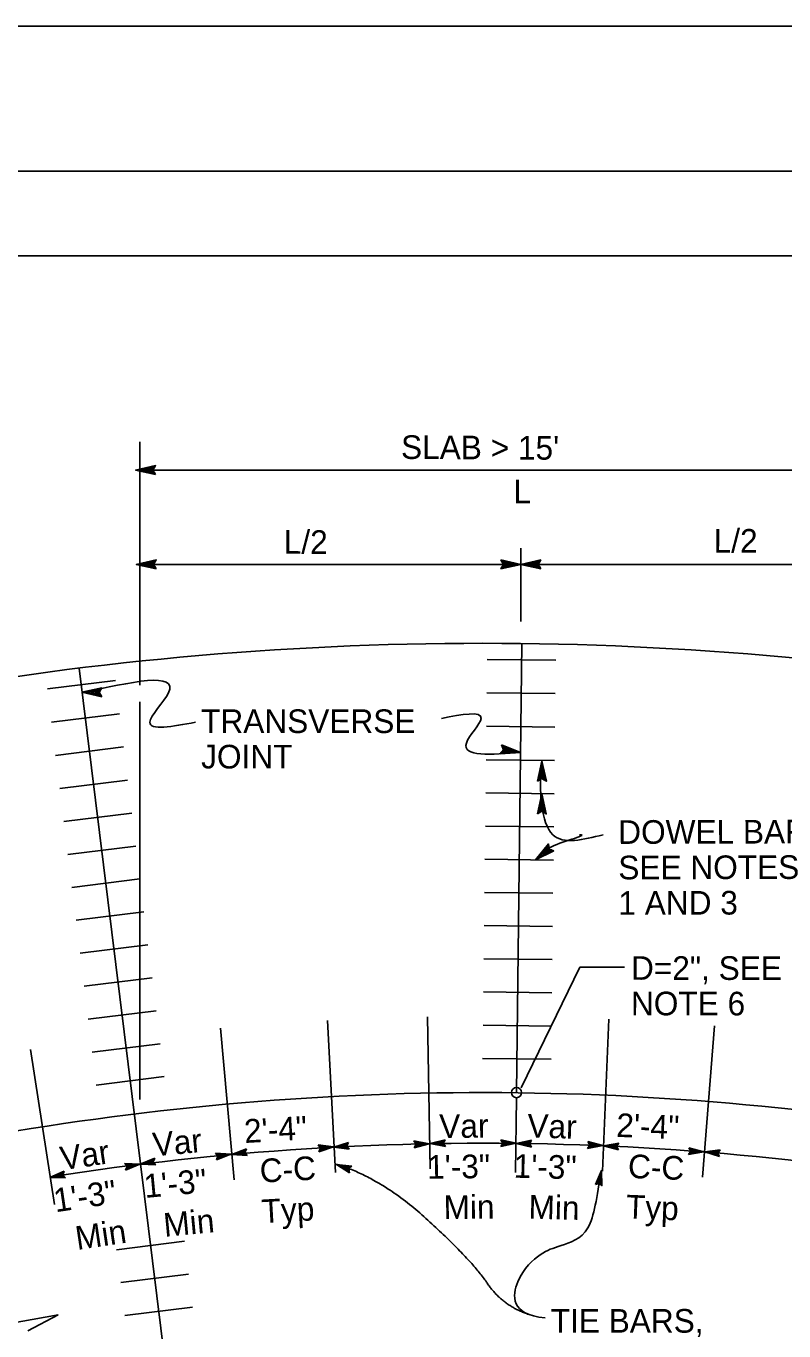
# Model space of a CAD drawing. Extents: x -893 to 867, y -474 to 712.
# Drawn here: x -633.4 to -409.1, y 325.7 to 712 of the extents above; entities that cross this region are included whole.
import ezdxf

# ---------------------------------------------------------------- set-up
doc = ezdxf.new("R2010")
doc.units = 0
for name, color, linetype in [('10 Sheet Format', 7, 'Continuous'), ('56 Stage 3 Anno', 7, 'Continuous'), ('57 Undefined', 7, 'Continuous'), ('60 Nongeo Data', 7, 'Continuous')]:
    doc.layers.add(name, color=color, linetype=linetype)

msp = doc.modelspace()

# ---------------------------------------------------------------- linework, layer by layer
at = {"layer": '10 Sheet Format'}
for p, q in [((-863.46, 668.96), (836.54, 668.96)), ((-813.45, 643.96), (811.55, 643.96))]:
    msp.add_line(p, q, dxfattribs=at)
for points in [[(-893.46, -474.04), (866.54, -474.04), (866.54, 711.96), (-893.46, 711.96)], [(-863.46, -431.04), (836.54, -431.04), (836.54, 668.96), (-863.46, 668.96)]]:
    msp.add_lwpolyline(points, close=True, dxfattribs=at)
at = {"layer": '56 Stage 3 Anno'}
for p, q in [((-572.53, 377.93), (-568.21, 379.55)), ((-571.49, 378.08), (-568.35, 379.26)), ((-570.47, 378.22), (-568.44, 378.98)), ((-569.45, 378.37), (-568.58, 378.69)), ((-568.21, 379.55), (-568.66, 378.48)), ((-568.21, 379.55), (-568.21, 379.55)), ((-546.27, 379.77), (-546.96, 380.72)), ((-546.96, 380.72), (-546.96, 380.72)), ((-546.96, 380.72), (-542.39, 380.13)), ((-546.78, 380.47), (-543.42, 380.03)), ((-542.39, 380.13), (-546.78, 378.72)), ((-546.78, 378.72), (-546.27, 379.77)), ((-546.78, 378.72), (-546.78, 378.72)), ((-543.43, 380.03), (-546.63, 379.01)), ((-546.58, 380.21), (-544.45, 379.94)), ((-544.45, 379.94), (-546.52, 379.28)), ((-546.42, 379.97), (-545.49, 379.84)), ((-545.49, 379.84), (-546.37, 379.56)), ((-542.39, 380.13), (-542.39, 380.13)), ((-542.32, 380.06), (-537.93, 381.47)), ((-537.75, 379.47), (-542.32, 380.06)), ((-542.32, 380.06), (-542.32, 380.06)), ((-537.94, 379.72), (-541.29, 380.16)), ((-541.28, 380.16), (-538.08, 381.18)), ((-540.26, 380.25), (-538.19, 380.91)), ((-538.14, 379.98), (-540.26, 380.25)), ((-539.23, 380.34), (-538.34, 380.63)), ((-538.29, 380.22), (-539.23, 380.34)), ((-537.93, 381.47), (-538.44, 380.42)), ((-538.44, 380.42), (-537.75, 379.47)), ((-537.93, 381.47), (-537.93, 381.47)), ((-537.75, 379.47), (-537.75, 379.47)), ((-517.96, 380.92), (-518.59, 381.91)), ((-518.59, 381.91), (-518.59, 381.91)), ((-518.59, 381.91), (-514.06, 381.03)), ((-514.06, 381.03), (-518.53, 379.91)), ((-518.53, 379.91), (-517.96, 380.92)), ((-518.53, 379.91), (-518.53, 379.91)), ((-518.42, 381.64), (-515.1, 381)), ((-515.11, 381), (-518.37, 380.18)), ((-518.24, 381.38), (-516.14, 380.97)), ((-516.14, 380.97), (-518.24, 380.44)), ((-518.1, 381.12), (-517.17, 380.94)), ((-517.17, 380.94), (-518.07, 380.72)), ((-514.06, 381.03), (-514.06, 381.03)), ((-513.81, 381.17), (-509.33, 382.27)), ((-509.29, 380.27), (-513.81, 381.17)), ((-513.81, 381.17), (-513.81, 381.17)), ((-509.46, 380.53), (-512.78, 381.19)), ((-512.77, 381.19), (-509.5, 382)), ((-511.74, 381.21), (-509.63, 381.73)), ((-509.64, 380.8), (-511.74, 381.21)), ((-510.7, 381.24), (-509.8, 381.46)), ((-509.78, 381.05), (-510.7, 381.24)), ((-509.33, 382.27), (-509.91, 381.26)), ((-509.91, 381.26), (-509.29, 380.27)), ((-509.33, 382.27), (-509.33, 382.27)), ((-509.29, 380.27), (-509.29, 380.27)), ((-492.88, 380.24), (-492.27, 381.23)), ((-488.37, 381.22), (-492.88, 380.24)), ((-492.88, 380.24), (-492.88, 380.24)), ((-492.27, 381.23), (-492.87, 382.24)), ((-492.87, 382.24), (-492.87, 382.24)), ((-492.87, 382.24), (-488.37, 381.22)), ((-492.71, 381.97), (-489.41, 381.22)), ((-489.42, 381.22), (-492.7, 380.51)), ((-490.45, 381.23), (-492.57, 380.77)), ((-492.53, 381.7), (-490.45, 381.23)), ((-492.4, 381.44), (-491.48, 381.23)), ((-491.48, 381.23), (-492.39, 381.04)), ((-488.37, 381.22), (-488.37, 381.22)), ((-488.31, 381.18), (-483.79, 382.11)), ((-483.82, 380.11), (-488.31, 381.18)), ((-488.31, 381.18), (-488.31, 381.18)), ((-483.98, 380.38), (-487.27, 381.16)), ((-487.26, 381.17), (-483.97, 381.85)), ((-486.23, 381.15), (-484.11, 381.59)), ((-484.15, 380.65), (-486.23, 381.15)), ((-485.2, 381.13), (-484.29, 381.32)), ((-484.28, 380.91), (-485.2, 381.13)), ((-483.79, 382.11), (-484.41, 381.12)), ((-484.41, 381.12), (-483.82, 380.11)), ((-483.82, 380.11), (-483.82, 380.11)), ((-483.79, 382.11), (-483.79, 382.11)), ((-467.19, 379.72), (-466.56, 380.69)), ((-462.66, 380.55), (-467.19, 379.72)), ((-467.19, 379.72), (-467.19, 379.72)), ((-466.56, 380.69), (-467.12, 381.72)), ((-467.12, 381.72), (-467.12, 381.72)), ((-467.12, 381.72), (-462.66, 380.55)), ((-463.7, 380.58), (-467.01, 379.98)), ((-466.97, 381.45), (-463.69, 380.59)), ((-464.73, 380.63), (-466.86, 380.24)), ((-466.8, 381.17), (-464.73, 380.63)), ((-466.68, 380.91), (-465.76, 380.67)), ((-465.76, 380.67), (-466.68, 380.5)), ((-462.66, 380.55), (-462.66, 380.55)), ((-462.5, 380.5), (-457.96, 381.3)), ((-458.05, 379.3), (-462.5, 380.5)), ((-462.5, 380.5), (-462.5, 380.5)), ((-458.2, 379.57), (-461.47, 380.45)), ((-461.46, 380.45), (-458.15, 381.04)), ((-460.43, 380.4), (-458.29, 380.78)), ((-458.36, 379.85), (-460.43, 380.4)), ((-459.39, 380.36), (-458.48, 380.52)), ((-458.48, 380.11), (-459.39, 380.36)), ((-457.96, 381.3), (-458.6, 380.33)), ((-458.6, 380.33), (-458.05, 379.3)), ((-458.05, 379.3), (-458.05, 379.3)), ((-457.96, 381.3), (-457.96, 381.3)), ((-437.26, 377.88), (-436.61, 378.85)), ((-432.72, 378.64), (-437.26, 377.88)), ((-436.61, 378.85), (-437.16, 379.88)), ((-437.16, 379.88), (-437.16, 379.88)), ((-437.16, 379.88), (-432.72, 378.64)), ((-433.76, 378.69), (-437.07, 378.14)), ((-437.01, 379.61), (-433.75, 378.69)), ((-434.79, 378.75), (-436.93, 378.39)), ((-436.85, 379.33), (-434.79, 378.75)), ((-435.82, 378.81), (-436.74, 378.65)), ((-436.73, 379.06), (-435.82, 378.81)), ((-432.72, 378.64), (-432.72, 378.64)), ((-432.51, 378.68), (-427.95, 379.29)), ((-428.11, 377.29), (-432.51, 378.68)), ((-432.51, 378.68), (-432.51, 378.68)), ((-428.25, 377.57), (-431.48, 378.59)), ((-431.47, 378.59), (-428.14, 379.03)), ((-430.45, 378.5), (-428.3, 378.79)), ((-427.95, 379.29), (-428.63, 378.34)), ((-427.95, 379.29), (-427.95, 379.29)), ((-603.53, 374.38), (-604.3, 375.26)), ((-604.3, 375.26), (-604.3, 375.26)), ((-604.3, 375.26), (-599.7, 375.07)), ((-604.09, 375.03), (-600.71, 374.89)), ((-599.7, 375.07), (-603.95, 373.29)), ((-603.87, 374.79), (-601.73, 374.71)), ((-600.72, 374.88), (-603.82, 373.59)), ((-601.73, 374.71), (-603.74, 373.87)), ((-599.7, 375.07), (-599.7, 375.07)), ((-599.62, 375.05), (-595.35, 376.8)), ((-595.01, 374.82), (-599.62, 375.05)), ((-599.62, 375.05), (-599.62, 375.05)), ((-595.22, 375.06), (-598.6, 375.22)), ((-598.59, 375.23), (-595.48, 376.5)), ((-597.57, 375.4), (-595.56, 376.22)), ((-595.43, 375.3), (-597.57, 375.4)), ((-596.55, 375.58), (-595.69, 375.93)), ((-595.61, 375.53), (-596.55, 375.58)), ((-595.35, 376.8), (-595.77, 375.71)), ((-595.77, 375.71), (-595.01, 374.82)), ((-595.35, 376.8), (-595.35, 376.8)), ((-595.01, 374.82), (-595.01, 374.82)), ((-576.62, 377.39), (-577.36, 378.3)), ((-577.36, 378.3), (-577.36, 378.3)), ((-577.36, 378.3), (-572.76, 377.96)), ((-577.16, 378.06), (-573.78, 377.81)), ((-572.76, 377.96), (-577.06, 376.32)), ((-577.06, 376.32), (-576.62, 377.39)), ((-577.06, 376.32), (-577.06, 376.32)), ((-576.94, 377.82), (-574.81, 377.66)), ((-573.79, 377.81), (-576.93, 376.61)), ((-574.81, 377.66), (-576.84, 376.89)), ((-576.78, 377.58), (-575.83, 377.51)), ((-575.83, 377.51), (-576.7, 377.18)), ((-572.76, 377.96), (-572.76, 377.96)), ((-567.93, 377.57), (-572.53, 377.93)), ((-572.53, 377.93), (-572.53, 377.93)), ((-568.13, 377.81), (-571.5, 378.08)), ((-568.34, 378.05), (-570.47, 378.22)), ((-568.51, 378.29), (-569.45, 378.37)), ((-568.66, 378.48), (-567.93, 377.57)), ((-567.93, 377.57), (-567.93, 377.57)), ((-537.65, 372.51), (-541.55, 374.97)), ((-541.55, 374.97), (-541.55, 374.97)), ((-541.55, 374.97), (-536.98, 374.4)), ((-437.26, 377.88), (-437.26, 377.88)), ((-428.41, 377.86), (-430.45, 378.5)), ((-429.42, 378.41), (-428.5, 378.53)), ((-428.52, 378.13), (-429.42, 378.41)), ((-428.63, 378.34), (-428.11, 377.29)), ((-428.11, 377.29), (-428.11, 377.29)), ((-626.4, 371.08), (-622.18, 372.94)), ((-621.79, 370.98), (-626.4, 371.08)), ((-626.4, 371.08), (-626.4, 371.08)), ((-625.38, 371.29), (-622.3, 372.65)), ((-622, 371.21), (-625.38, 371.28)), ((-624.37, 371.49), (-622.38, 372.36)), ((-622.22, 371.44), (-624.37, 371.49)), ((-623.35, 371.69), (-622.5, 372.07)), ((-622.41, 371.67), (-623.35, 371.69)), ((-622.18, 372.94), (-622.57, 371.85)), ((-622.57, 371.85), (-621.79, 370.98)), ((-622.18, 372.94), (-622.18, 372.94)), ((-621.79, 370.98), (-621.79, 370.98)), ((-603.95, 373.29), (-603.53, 374.38)), ((-603.95, 373.29), (-603.95, 373.29)), ((-603.7, 374.56), (-602.75, 374.52)), ((-602.75, 374.52), (-603.61, 374.16)), ((-537.71, 372.82), (-540.58, 374.62)), ((-540.57, 374.62), (-537.23, 374.2)), ((-537.79, 373.13), (-539.6, 374.27)), ((-539.6, 374.27), (-537.45, 374)), ((-537.83, 373.42), (-538.62, 373.92)), ((-538.62, 373.92), (-537.7, 373.81)), ((-536.98, 374.4), (-537.88, 373.66)), ((-537.88, 373.66), (-537.65, 372.51)), ((-537.65, 372.51), (-537.65, 372.51)), ((-536.98, 374.4), (-536.98, 374.4))]:
    msp.add_line(p, q, dxfattribs=at)
for points in [[(-492.83, 553.92), (-486.93, 552.6), (-492.83, 551.29), (-492.62, 551.64), (-488.3, 552.59), (-492.62, 553.57), (-492.42, 553.22), (-489.65, 552.6), (-492.41, 551.99), (-492.2, 552.33), (-491.01, 552.6), (-492.21, 552.87), (-492.04, 552.6), (-492.83, 551.29), (-492.04, 552.6)], [(-481.02, 551.28), (-486.93, 552.6), (-481.02, 553.91), (-481.23, 553.56), (-485.56, 552.6), (-481.23, 551.63), (-481.44, 551.98), (-484.21, 552.59), (-481.44, 553.21), (-481.65, 552.86), (-482.85, 552.59), (-481.65, 552.33), (-481.81, 552.6), (-481.02, 553.91), (-481.81, 552.6)]]:
    msp.add_lwpolyline(points, close=True, dxfattribs=at)
at = {"layer": '60 Nongeo Data'}
for p, q in [((-599.72, 516.89), (-599.72, 588.88)), ((-599.72, 580.53), (-377.52, 580.53)), ((-486.93, 535.73), (-486.93, 557.41)), ((-599.72, 552.6), (-486.93, 552.6)), ((-486.93, 552.6), (-377.52, 552.6)), ((-486.68, 529.18), (-488.24, 396.19)), ((-617.66, 521.9), (-587.54, 277.75)), ((-476.61, 524.24), (-496.86, 524.47)), ((-606.99, 518.19), (-627.09, 515.71)), ((-476.73, 514.34), (-496.97, 514.57)), ((-599.72, 394.15), (-599.72, 511.86)), ((-605.78, 508.36), (-625.88, 505.88)), ((-476.84, 504.44), (-497.09, 504.68)), ((-604.57, 498.54), (-624.67, 496.06)), ((-476.96, 494.54), (-497.21, 494.78)), ((-603.36, 488.71), (-623.46, 486.23)), ((-477.07, 484.71), (-497.32, 484.95)), ((-602.16, 478.96), (-622.25, 476.48)), ((-477.19, 474.89), (-497.44, 475.13)), ((-600.95, 469.21), (-621.05, 466.73)), ((-477.3, 465.06), (-497.55, 465.3)), ((-599.75, 459.46), (-619.85, 456.98)), ((-477.42, 455.24), (-497.67, 455.48)), ((-598.55, 449.71), (-618.64, 447.23)), ((-477.54, 445.42), (-497.78, 445.65)), ((-597.34, 439.96), (-617.44, 437.48)), ((-477.65, 435.59), (-497.9, 435.83)), ((-486.87, 397.64), (-469.51, 433.35)), ((-469.51, 433.35), (-456.2, 433.35)), ((-596.14, 430.21), (-616.24, 427.73)), ((-477.77, 425.77), (-498.01, 426.01)), ((-594.94, 420.45), (-615.04, 417.98)), ((-544.23, 417.52), (-541.83, 372.58)), ((-514.58, 418.61), (-513.79, 373.62)), ((-460.84, 417.94), (-462.78, 372.99)), ((-575.88, 415.25), (-571.84, 370.43)), ((-477.88, 415.94), (-498.13, 416.18)), ((-429.56, 416.03), (-433.13, 371.17)), ((-593.73, 410.7), (-613.83, 408.22)), ((-632.15, 409.03), (-625.01, 363.08)), ((-478, 406.12), (-498.25, 406.36)), ((-592.53, 400.95), (-612.63, 398.47)), ((-488.26, 394.63), (-488.52, 372.54)), ((-586.52, 352.2), (-606.61, 349.72)), ((-585.31, 342.45), (-605.41, 339.97)), ((-584.11, 332.69), (-604.21, 330.22)), ((-643.03, 327.06), (-623.89, 330.42)), ((-632.88, 325.68), (-623.89, 330.42))]:
    msp.add_line(p, q, dxfattribs=at)
for points in [[(-595.08, 579.21), (-600.98, 580.53), (-595.08, 581.84), (-595.29, 581.49), (-599.61, 580.53), (-595.29, 579.56), (-595.5, 579.91), (-598.26, 580.53), (-595.5, 581.14), (-595.71, 580.79), (-596.91, 580.53), (-595.7, 580.26), (-595.87, 580.53), (-595.08, 581.84), (-595.87, 580.53)], [(-594.88, 551.28), (-600.79, 552.6), (-594.88, 553.91), (-595.09, 553.56), (-599.42, 552.6), (-595.09, 551.63), (-595.3, 551.98), (-598.07, 552.59), (-595.3, 553.21), (-595.51, 552.86), (-596.71, 552.59), (-595.51, 552.33), (-595.67, 552.6), (-594.88, 553.91), (-595.67, 552.6)], [(-610.99, 513.42), (-616.89, 514.74), (-610.99, 516.05), (-611.2, 515.7), (-615.52, 514.75), (-611.2, 513.77), (-611.4, 514.12), (-614.17, 514.74), (-611.41, 515.35), (-611.62, 515.01), (-612.81, 514.74), (-611.61, 514.47), (-611.77, 514.74), (-610.99, 516.05), (-611.77, 514.74)], [(-492.67, 499.15), (-487.03, 496.94), (-493.07, 496.55), (-492.81, 496.86), (-488.39, 497.15), (-492.51, 498.77), (-492.36, 498.39), (-489.72, 497.36), (-492.55, 497.18), (-492.29, 497.49), (-491.06, 497.57), (-492.21, 498.02), (-492.09, 497.72), (-493.07, 496.55), (-492.09, 497.72)], [(-482.02, 488.39), (-480.71, 494.3), (-479.39, 488.39), (-479.74, 488.6), (-480.71, 492.93), (-481.67, 488.6), (-481.32, 488.81), (-480.71, 491.58), (-480.09, 488.81), (-480.44, 489.02), (-480.71, 490.22), (-480.97, 489.02), (-480.7, 489.18), (-479.39, 488.39), (-480.7, 489.18)], [(-482.04, 478.72), (-480.73, 484.63), (-479.41, 478.73), (-479.76, 478.94), (-480.73, 483.26), (-481.69, 478.93), (-481.34, 479.14), (-480.73, 481.91), (-480.11, 479.15), (-480.46, 479.36), (-480.73, 480.55), (-481, 479.35), (-480.72, 479.51), (-479.41, 478.73), (-480.72, 479.51)], [(-477.15, 467.78), (-482.6, 465.16), (-478.77, 469.84), (-478.72, 469.44), (-481.53, 466.01), (-477.53, 467.92), (-477.91, 468.07), (-480.46, 466.84), (-478.67, 469.03), (-478.62, 468.63), (-479.4, 467.68), (-478.29, 468.21), (-478.58, 468.33), (-478.77, 469.84), (-478.58, 468.33)], [(-464.85, 369.01), (-463.05, 373.18), (-462.92, 368.64), (-463.14, 368.85), (-463.24, 372.17), (-464.57, 369.12), (-464.28, 369.22), (-463.44, 371.17), (-463.37, 369.05), (-463.6, 369.25), (-463.63, 370.17), (-463.99, 369.33), (-463.77, 369.41), (-462.92, 368.64), (-463.77, 369.41)]]:
    msp.add_lwpolyline(points, close=True, dxfattribs=at)
msp.add_circle((-488.22, 396.22), 1.5, dxfattribs=at)
for radius, start, end in [(976.13, 78.79703, 99.8941), (843.13, 78.79703, 99.78838), (828.13, 77.79463, 98.90171)]:
    msp.add_arc((-498.14, -446.89), radius, start, end, dxfattribs=at)
for points in [[(-616.82, 514.56), (-591.29, 514.56), (-596.78, 505.86), (-583.29, 505.86)], [(-510.39, 507.01), (-498.72, 507.01), (-503.07, 499.68), (-487.04, 496.93)], [(-480.67, 494.74), (-480.67, 480.79), (-477.47, 472.56), (-462.61, 472.56)], [(-482.62, 465.14), (-477.84, 469.01), (-469.5, 472.56), (-469.58, 472.56)]]:
    msp.add_spline(points, degree=3, dxfattribs=at)
for points, degree in [([(-541.8, 375.08), (-528.33, 371.08), (-501.5, 346.65), (-492.36, 333.09), (-484.62, 330.57)], 2), ([(-463.05, 373.18), (-464.58, 365.18), (-465.62, 353.9), (-475.93, 350.65), (-480.58, 349.17), (-488.86, 341.86), (-490.16, 330.49), (-479.75, 329.56)], 3)]:
    msp.add_open_spline(points, degree=degree, dxfattribs=at)

# ---------------------------------------------------------------- texts
at = {"layer": '57 Undefined'}
for s, rotation, p in [("SLAB > 15'", 359.6915, (-522.42, 583.83)), ('L/2', 359.6915, (-557.15, 555.76)), ('L/2', 359.6915, (-429.87, 556.12)), ('TRANSVERSE', 359.9915, (-581.6, 502.68)), ('JOINT', 359.9915, (-581.6, 492.18)), ('DOWEL BARS,', 0.1469, (-458.1, 469.85)), ('SEE NOTES', 0.1469, (-458.07, 459.35)), ('1 AND 3', 0.1469, (-458.05, 448.85)), ('D=2", SEE', 359.9537, (-454.33, 429.61)), ('NOTE 6', 359.9537, (-454.34, 419.11)), ('2\'-4"', 357.751, (-458.79, 383.13)), ('2\'-4"', 3.2574, (-568.66, 381.29)), ('Var', 0.76, (-511.05, 382.74)), ('Var', 358.529, (-485.07, 382.94)), ('Var', 5.3445, (-595.61, 377.32)), ('Var', 8.4683, (-622.76, 373.21)), ('C-C', 3.2574, (-564.04, 369.54)), ('1\'-3"', 0.76, (-514.64, 370.69)), ('1\'-3"', 358.529, (-489.14, 371.04)), ('C-C', 357.751, (-455.32, 370.98)), ('1\'-3"', 5.3445, (-598.23, 365.02)), ('1\'-3"', 8.4683, (-624.71, 360.78)), ('Typ', 3.2574, (-563.48, 357.55)), ('Min', 0.76, (-509.77, 358.76)), ('Min', 358.529, (-484.73, 358.92)), ('Typ', 357.751, (-455.92, 359)), ('Min', 5.3445, (-592.42, 353.51)), ('Min', 8.4683, (-618.28, 349.61)), ('TIE BARS,', 359.9915, (-478.09, 325.16))]:
    msp.add_text(s, height=7, rotation=rotation, dxfattribs=at).set_placement(p)
msp.add_text('L', height=7, dxfattribs=at).set_placement((-489.16, 570.7))

doc.saveas('drawing.dxf')
